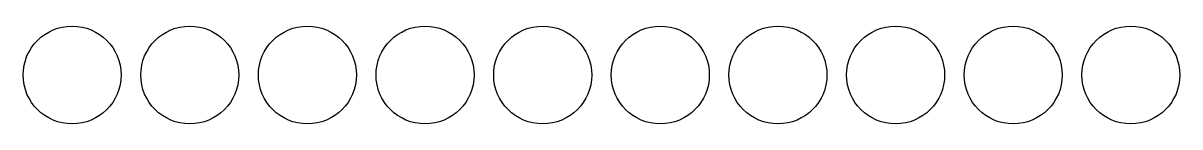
# Model space of a CAD drawing. Header units: millimetres. Extents: x -57.5 to 1.5, y -2.5 to 2.5.
import ezdxf

# ---------------------------------------------------------------- set-up
doc = ezdxf.new("R2010")
doc.units = ezdxf.units.MM
for name, color, linetype, true_color in [('17-4PH 65Jmm3', 5, 'CONTINUOUS', 0x0000ff), ('Aluminum', 3, 'CONTINUOUS', 0x00ff00), ('Default', 1, 'CONTINUOUS', 0xff0000), ('EXP0', 6, 'CONTINUOUS', 0x8000ff), ('EXP1', 30, 'CONTINUOUS', 0xffc000), ('EXP2', 4, 'CONTINUOUS', 0x008080), ('EXP3', 8, 'CONTINUOUS', 0x404040), ('EXP4', 30, 'CONTINUOUS', 0xff6600), ('EXP5', 3, 'CONTINUOUS', 0x00c800), ('EXP6', 4, 'CONTINUOUS', 0x00ffff)]:
    doc.layers.add(name, color=color, linetype=linetype, true_color=true_color)

msp = doc.modelspace()

# ---------------------------------------------------------------- linework, layer by layer
at = {"layer": '17-4PH 65Jmm3', "color": 5, "true_color": 0x0000ff}
msp.add_circle((-43, 0), 2.5, dxfattribs=at)
at = {"layer": 'Aluminum', "color": 3, "true_color": 0x00ff00}
msp.add_circle((-49, 0), 2.5, dxfattribs=at)
at = {"layer": 'Default', "color": 1, "true_color": 0xff0000}
msp.add_circle((-55, 0), 2.5, dxfattribs=at)
at = {"layer": 'EXP0', "color": 6, "true_color": 0x8000ff}
msp.add_circle((-37, 0), 2.5, dxfattribs=at)
at = {"layer": 'EXP1', "color": 30, "true_color": 0xffc000}
msp.add_circle((-31, 0), 2.5, dxfattribs=at)
at = {"layer": 'EXP2', "color": 4, "true_color": 0x008080}
msp.add_circle((-25, 0), 2.5, dxfattribs=at)
at = {"layer": 'EXP3', "color": 8, "true_color": 0x404040}
msp.add_circle((-19, 0), 2.5, dxfattribs=at)
at = {"layer": 'EXP4', "color": 30, "true_color": 0xff6600}
msp.add_circle((-13, 0), 2.5, dxfattribs=at)
at = {"layer": 'EXP5', "color": 3, "true_color": 0x00c800}
msp.add_circle((-7, 0), 2.5, dxfattribs=at)
at = {"layer": 'EXP6', "color": 4, "true_color": 0x00ffff}
msp.add_circle((-1, 0), 2.5, dxfattribs=at)

doc.saveas('drawing.dxf')
